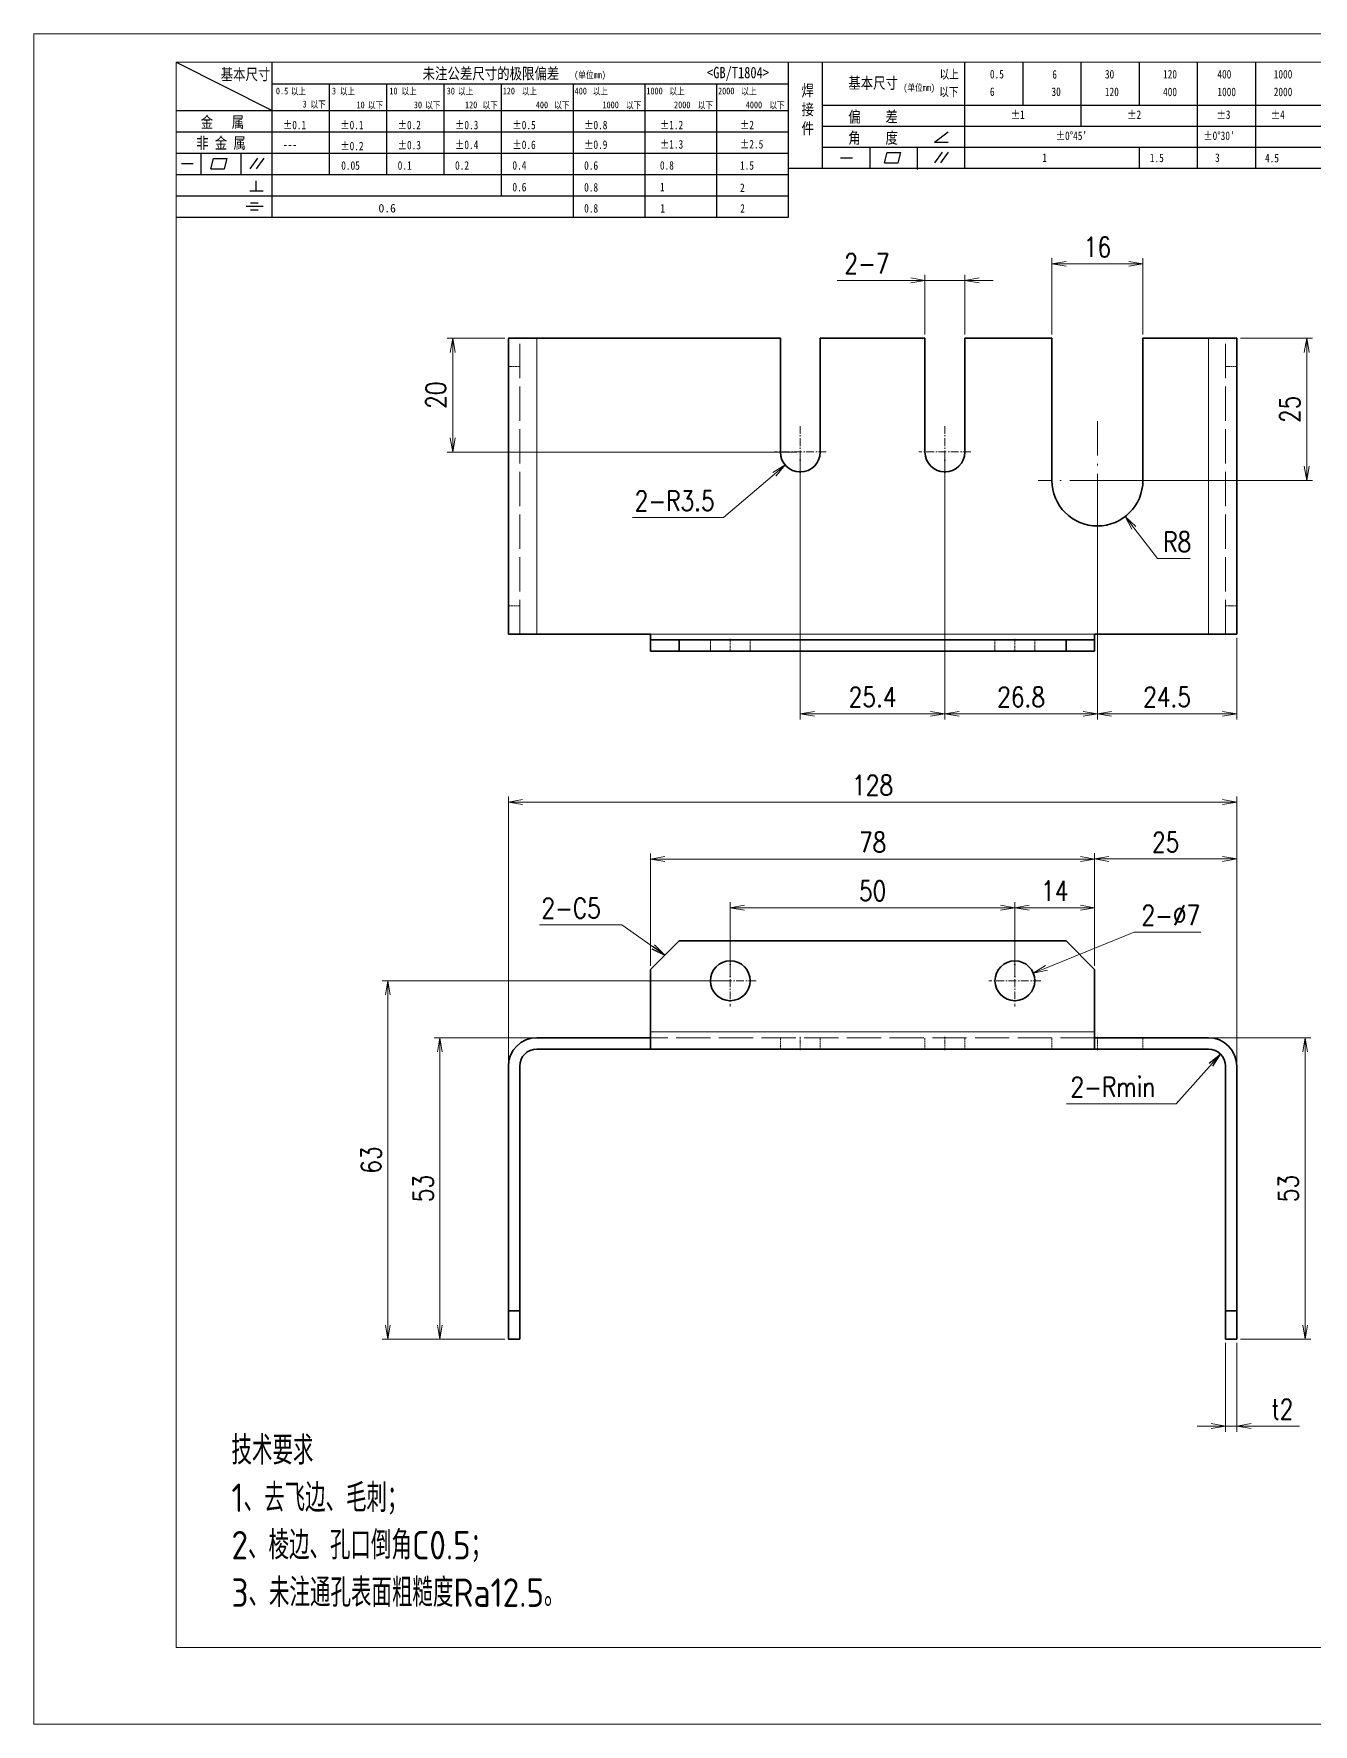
# Model space of a CAD drawing. Header units: millimetres. Extents: x 1333 to 44424, y -42879 to -1037.
# Drawn here: x 39330.6 to 39555.4, y -2148.1 to -1851.1 of the extents above; entities that cross this region are included whole.
import ezdxf

# ---------------------------------------------------------------- set-up
doc = ezdxf.new("R2010")
doc.units = ezdxf.units.MM
doc.header["$LTSCALE"] = 0.5
for name, pattern in [('AM_ISO02W050x2', [3.75, 3, -0.75]), ('AM_ISO08W050x2', [9, 6, -0.75, 1.5, -0.75]), ('DASHDOT', [18.5, 12, -3, 0.5, -3]), ('DASHED', [15, 12, -3])]:
    doc.linetypes.add(name, pattern=pattern)
for name, color, linetype, lineweight in [('中心线', 2, 'AM_ISO08W050x2', 18), ('图框', 7, 'Continuous', 18), ('标注线', 3, 'Continuous', 18), ('粗实线', 7, 'Continuous', 35), ('虚线', 1, 'AM_ISO02W050x2', 18)]:
    doc.layers.add(name, color=color, linetype=linetype, lineweight=lineweight)
doc.layers.add('图\\M+19E79\\M+195B6\\M+18E9A', color=7, linetype='Continuous')
doc.layers.add('打印-禁用', color=7, linetype='Continuous', lineweight=15, plot=False)
doc.styles.add('DIM', font='romans.shx', dxfattribs={"width": 0.8, "bigfont": 'bigfont.shx'})
doc.styles.add('国标', font='simfang.ttf', dxfattribs={"width": 0.8})
doc.styles.add('机械长仿宋', font='gbenor.shx', dxfattribs={"height": 1, "bigfont": 'gbcbig.shx'})
doc.dimstyles.new('DEH 1-1', dxfattribs={"dimtxt": 3.5, "dimasz": 2.5, "dimexe": 1, "dimexo": 0.625, "dimgap": 1.2, "dimtad": 1, "dimtoh": 1, "dimdsep": 46, "dimtxsty": 'DIM', "dimblk": 'OPEN', "dimcen": 0, "dimclrd": 8, "dimclre": 8, "dimclrt": 2, "dimazin": 2, "dimtfac": 0.5, "dimtmove": 0, "dimatfit": 3, "dimldrblk": 'OPEN', "dimfxl": 0, "dimtolj": 2, "dimlwd": 18, "dimlwe": 18, "dimarcsym": 0})
doc.dimstyles.new('DEH 1-1$0', dxfattribs={"dimtxt": 3.5, "dimasz": 2.5, "dimexe": 1, "dimexo": 0.625, "dimgap": 1.2, "dimtad": 1, "dimzin": 9, "dimdsep": 46, "dimtxsty": 'DIM', "dimblk": 'OPEN', "dimcen": 0, "dimclrd": 8, "dimclre": 8, "dimclrt": 2, "dimazin": 2, "dimtfac": 0.5, "dimtmove": 0, "dimatfit": 3, "dimldrblk": 'OPEN', "dimfxl": 0, "dimtolj": 2, "dimlwd": 18, "dimlwe": 18, "dimarcsym": 0})
doc.dimstyles.new('DEH 1-1$3', dxfattribs={"dimtxt": 3.5, "dimasz": 2.5, "dimexe": 1, "dimexo": 0.625, "dimgap": 1.2, "dimtad": 1, "dimtoh": 1, "dimdsep": 46, "dimtxsty": 'DIM', "dimblk": 'OPEN', "dimcen": 0, "dimclrd": 8, "dimclre": 8, "dimclrt": 2, "dimazin": 2, "dimtfac": 0.5, "dimtofl": 0, "dimtmove": 0, "dimatfit": 3, "dimldrblk": 'OPEN', "dimfxl": 0, "dimtolj": 2, "dimlwd": 18, "dimlwe": 18, "dimarcsym": 0})
doc.dimstyles.new('DEH 1-1$4', dxfattribs={"dimtxt": 3.5, "dimasz": 2.5, "dimexe": 1, "dimexo": 0.625, "dimgap": 1.2, "dimtad": 1, "dimtoh": 1, "dimdsep": 46, "dimtxsty": 'DIM', "dimblk": 'OPEN', "dimcen": 0, "dimclrd": 8, "dimclre": 8, "dimclrt": 2, "dimazin": 2, "dimtfac": 0.5, "dimtofl": 0, "dimtmove": 0, "dimatfit": 3, "dimldrblk": 'OPEN', "dimfxl": 0, "dimtolj": 2, "dimlwd": 18, "dimlwe": 18, "dimarcsym": 0})

# ---------------------------------------------------------------- blocks, each defined once
blk = doc.blocks.new('GZDEH零件A3图框V01版')
at = {"layer": '图\\M+19E79\\M+195B6\\M+18E9A', "color": 9}
for p, q in [((2882.49, -1554.46), (2899.37, -1562.92)), ((2899.37, -1581.67), (2899.37, -1554.46)), ((2990.09, -1581.67), (2990.09, -1554.46)), ((2996.09, -1573.08), (2996.09, -1554.46)), ((3021.09, -1561.98), (3021.09, -1554.46)), ((3031.31, -1561.98), (3031.31, -1554.46)), ((3041.53, -1561.98), (3041.53, -1554.46)), ((3051.75, -1561.98), (3051.75, -1554.46)), ((3061.98, -1561.98), (3061.98, -1554.46)), ((3072.2, -1561.98), (3072.2, -1554.46)), ((2899.37, -1558.24), (2990.09, -1558.24)), ((2909.45, -1574.17), (2909.45, -1558.24)), ((2919.53, -1574.17), (2919.53, -1558.24)), ((2929.61, -1574.17), (2929.61, -1558.24)), ((2939.69, -1577.92), (2939.69, -1558.24)), ((2952.29, -1581.67), (2952.29, -1558.24)), ((2964.89, -1581.67), (2964.89, -1558.24)), ((2977.49, -1581.67), (2977.49, -1558.24)), ((2996.09, -1561.98), (3113.09, -1561.98)), ((3021.09, -1573.08), (3021.09, -1561.98)), ((3041.53, -1565.68), (3041.53, -1561.98)), ((3061.98, -1573.08), (3061.98, -1561.98)), ((3072.2, -1573.08), (3072.2, -1561.98)), ((2882.49, -1562.92), (2990.09, -1562.92)), ((2882.49, -1566.67), (2990.09, -1566.67)), ((2996.09, -1565.68), (3113.09, -1565.68)), ((3015.75, -1568.51), (3018.15, -1566.66)), ((2882.49, -1570.42), (2990.09, -1570.42)), ((2886.92, -1574.12), (2886.92, -1570.42)), ((2893.91, -1574.12), (2893.91, -1570.42)), ((2996.09, -1569.38), (3113.09, -1569.38)), ((3004.42, -1573.08), (3004.42, -1569.38)), ((3006.97, -1572.12), (3007.45, -1570.33)), ((3007.45, -1570.33), (3009.86, -1570.33)), ((3009.39, -1572.12), (3009.86, -1570.33)), ((3012.75, -1573.08), (3012.75, -1569.38)), ((3015.75, -1568.51), (3018.15, -1568.51)), ((3015.81, -1572.12), (3017.15, -1570.26)), ((3016.89, -1572.12), (3018.23, -1570.26)), ((3051.75, -1573.08), (3051.75, -1569.38)), ((2883.43, -1572.27), (2885.49, -1572.27)), ((2888.59, -1573.16), (2889.07, -1571.37)), ((2888.59, -1573.16), (2891, -1573.16)), ((2889.07, -1571.37), (2891.48, -1571.37)), ((2891, -1573.16), (2891.48, -1571.37)), ((2895.52, -1573.16), (2896.85, -1571.3)), ((2896.6, -1573.16), (2897.94, -1571.3)), ((2990.09, -1573.08), (3113.09, -1573.08)), ((2999.26, -1571.23), (3001.32, -1571.23)), ((3006.97, -1572.12), (3009.39, -1572.12)), ((3012.75, -1573.33), (3012.75, -1573.08)), ((2882.49, -1574.17), (2990.09, -1574.17)), ((2895.42, -1577.05), (2897.81, -1577.05)), ((2896.58, -1577.05), (2896.58, -1575.28)), ((2882.49, -1577.92), (2990.09, -1577.92)), ((2894.79, -1579.77), (2897.77, -1579.77)), ((2895.57, -1579.17), (2896.92, -1579.17)), ((2882.49, -1581.67), (2990.09, -1581.67)), ((2895.57, -1580.37), (2896.93, -1580.37))]:
    blk.add_line(p, q, dxfattribs=at)
at = {"layer": '图框', "linetype": 'Continuous'}
for p, q in [((2882.49, -1554.46), (2882.49, -1832.96)), ((3272.49, -1554.46), (2882.49, -1554.46)), ((2882.49, -1832.96), (3272.49, -1832.96))]:
    blk.add_line(p, q, dxfattribs=at)
at = {"layer": '打印-禁用', "linetype": 'Continuous'}
for p, q in [((2857.49, -1549.46), (2857.49, -1846.46)), ((3277.49, -1549.46), (2857.49, -1549.46)), ((2857.49, -1846.46), (3277.49, -1846.46))]:
    blk.add_line(p, q, dxfattribs=at)
at = {"layer": '图\\M+19E79\\M+195B6\\M+18E9A', "color": 9, "style": '国标', "width": 0.8}
for s, height, p in [('基本尺寸', 2, (2890.33, -1557.58)), ('未注公差尺寸的极限偏差', 2, (2925.81, -1557.44)), ('<GB/T1804>', 2, (2975.78, -1557.27)), ('以上', 1.5, (3016.64, -1557.33)), ('0.5', 1.5, (3025.49, -1557.3)), ('6', 1.5, (3036.45, -1557.34)), ('30', 1.5, (3045.69, -1557.31)), ('120', 1.5, (3055.91, -1557.31)), ('400', 1.5, (3065.46, -1557.31)), ('1000', 1.5, (3075.36, -1557.31)), ('30', 1.2, (2930.04, -1560.11)), ('基本尺寸', 2, (3000.6, -1559.1)), ('以下', 1.5, (3016.58, -1560.43)), ('6', 1.5, (3025.49, -1560.38)), ('30', 1.5, (3036.31, -1560.39)), ('120', 1.5, (3045.69, -1560.41)), ('400', 1.5, (3055.91, -1560.41)), ('1000', 1.5, (3065.46, -1560.41)), ('2000', 1.5, (3075.36, -1560.41)), ('金   属', 2, (2886.82, -1565.98)), ('±0.1', 1.5, (2901.27, -1566.23)), ('±0.1', 1.5, (2911.35, -1566.23)), ('±0.2', 1.5, (2921.43, -1566.23)), ('±0.3', 1.5, (2931.51, -1566.23)), ('±0.5', 1.5, (2941.59, -1566.23)), ('±0.8', 1.5, (2954.19, -1566.23)), ('±1.2', 1.5, (2967.51, -1566.23)), ('±2', 1.5, (2981.58, -1566.23)), ('偏    差', 2, (3000.6, -1565.04)), ('±1', 1.5, (3029.16, -1564.42)), ('±2', 1.5, (3049.61, -1564.42)), ('±3', 1.5, (3065.3, -1564.42)), ('±4', 1.5, (3074.85, -1564.42)), ('非 金 属', 2, (2886.02, -1569.65)), ('±0.3', 1.5, (2921.43, -1569.77)), ('±0.4', 1.5, (2931.51, -1569.71)), ('±0.6', 1.5, (2941.59, -1569.71)), ('±0.9', 1.5, (2954.19, -1569.68)), ('±1.3', 1.5, (2967.51, -1569.62)), ('±2.5', 1.5, (2981.58, -1569.61)), ('角    度', 2, (3000.6, -1568.74)), ("±0%%D45'", 1.5, (3037.06, -1568.12)), ("±0%%D30'", 1.5, (3062.98, -1568.12)), ('---', 1.5, (2901.27, -1569.65)), ('±0.2', 1.5, (2911.35, -1569.92)), ('1', 1.5, (3034.69, -1571.98)), ('1.5', 1.5, (3053.59, -1572.01)), ('3', 1.5, (3065.05, -1571.98)), ('4.5', 1.5, (3073.82, -1572.05)), ('0.1', 1.5, (2921.43, -1573.34)), ('0.2', 1.5, (2931.51, -1573.33)), ('0.4', 1.5, (2941.59, -1573.33)), ('0.6', 1.5, (2954.19, -1573.35)), ('0.8', 1.5, (2967.51, -1573.33)), ('1.5', 1.5, (2981.58, -1573.34)), ('0.6', 1.5, (2941.59, -1577.14)), ('0.8', 1.5, (2954.19, -1577.17)), ('1', 1.5, (2967.51, -1577.12)), ('2', 1.5, (2981.58, -1577.26)), ('0.8', 1.5, (2954.19, -1580.87)), ('1', 1.5, (2967.59, -1580.86)), ('2', 1.5, (2981.62, -1580.89))]:
    blk.add_text(s, height=height, dxfattribs=at).set_placement(p)
at = {"layer": '图\\M+19E79\\M+195B6\\M+18E9A', "color": 9, "lineweight": 15, "style": '国标', "width": 0.8}
for s, p in [('(单位mm)', (2952.44, -1557.27)), ('0.5', (2900.03, -1560.11)), ('以上', (2902.64, -1560.16)), ('3', (2909.88, -1560.11)), ('以上', (2911.25, -1560.16)), ('10', (2919.96, -1560.11)), ('以上', (2922.09, -1560.16)), ('以上', (2932.02, -1560.16)), ('120', (2939.88, -1560.11)), ('以上', (2943.21, -1560.16)), ('400', (2952.52, -1560.11)), ('以上', (2955.68, -1560.16)), ('1000', (2965.12, -1560.11)), ('以上', (2969.16, -1560.16)), ('2000', (2977.72, -1560.11)), ('以上', (2981.8, -1560.16)), ('(单位mm)', (3010.27, -1559.51)), ('3', (2904.73, -1562.41)), ('以下', (2906.1, -1562.46)), ('10', (2914.19, -1562.54)), ('以下', (2916.18, -1562.59)), ('30', (2924.27, -1562.54)), ('以下', (2926.26, -1562.59)), ('120', (2933.26, -1562.54)), ('以下', (2936.34, -1562.59)), ('400', (2945.7, -1562.54)), ('以下', (2948.94, -1562.59)), ('1000', (2957.41, -1562.54)), ('以下', (2961.54, -1562.59)), ('2000', (2969.99, -1562.54)), ('以下', (2974.14, -1562.59)), ('4000', (2982.59, -1562.54)), ('以下', (2986.74, -1562.59))]:
    blk.add_text(s, height=1.2, dxfattribs=at).set_placement(p)
at = {"layer": '图\\M+19E79\\M+195B6\\M+18E9A', "color": 9, "lineweight": 13, "style": '国标'}
blk.add_text('0.6', height=1.5, dxfattribs=at).set_placement((2918.05, -1580.85))
at = {"layer": '图\\M+19E79\\M+195B6\\M+18E9A', "color": 9, "insert": (2992.39, -1558.41), "char_height": 2, "width": 3.1877, "attachment_point": 1, "style": '国标'}
blk.add_mtext('焊\\P接\\P件', dxfattribs=at)
at = {"layer": '图\\M+19E79\\M+195B6\\M+18E9A', "color": 9, "insert": (2911.51, -1573.37), "char_height": 1.5, "attachment_point": 7, "style": '国标'}
blk.add_mtext_dynamic_manual_height_columns('0.05', width=5.1982, gutter_width=12.5, heights=[0], dxfattribs=at)
blk = doc.blocks.new('DEH A3')
at = {"layer": '图框'}
blk.add_blockref('GZDEH零件A3图框V01版', (-2857.49, 1846.46), dxfattribs=at)
blk = doc.blocks.new('_Open')
at = {"color": 0, "linetype": 'ByBlock', "lineweight": -2}
for p, q in [((-1, 0.17), (0, 0)), ((-1, -0.17), (0, 0)), ((0, 0), (-1, 0))]:
    blk.add_line(p, q, dxfattribs=at)
blk = doc.blocks.new('*D85')
at = {"layer": 'Defpoints', "color": 0, "transparency": 16777216}
for p in [(39539.95, -2080.44), (39541.95, -2080.44), (39541.95, -2095.67)]:
    blk.add_point(p, dxfattribs=at)
at = {"layer": '标注线', "color": 8, "lineweight": 18, "transparency": 16777216}
for p, q in [((39539.95, -2081.07), (39539.95, -2096.67)), ((39541.95, -2081.07), (39541.95, -2096.67)), ((39537.45, -2095.67), (39534.95, -2095.67)), ((39539.95, -2095.67), (39541.95, -2095.67)), ((39544.45, -2095.67), (39552.95, -2095.67))]:
    blk.add_line(p, q, dxfattribs=at)
at = {"layer": '标注线', "color": 8, "lineweight": 18, "transparency": 16777216, "xscale": 2.5, "yscale": 2.5, "zscale": 2.5}
blk.add_blockref('_Open', (39539.95, -2095.67), dxfattribs=at)
at = {"layer": '标注线', "color": 8, "lineweight": 18, "transparency": 16777216, "xscale": 2.5, "yscale": 2.5, "zscale": 2.5, "rotation": 180}
blk.add_blockref('_Open', (39541.95, -2095.67), dxfattribs=at)
at = {"layer": '标注线', "color": 2, "transparency": 16777216, "insert": (39549.95, -2092.72), "char_height": 3.5, "attachment_point": 5, "style": 'DIM'}
blk.add_mtext('\\A2;t2', dxfattribs=at)
blk = doc.blocks.new('*D86')
at = {"layer": 'Defpoints', "color": 0, "transparency": 16777216}
for p in [(39536.95, -2027.44), (39553.94, -2027.44), (39541.95, -2080.44)]:
    blk.add_point(p, dxfattribs=at)
at = {"layer": '标注线', "color": 8, "lineweight": 18, "transparency": 16777216}
for p, q in [((39537.57, -2027.44), (39554.94, -2027.44)), ((39553.94, -2077.94), (39553.94, -2029.94)), ((39542.57, -2080.44), (39554.94, -2080.44))]:
    blk.add_line(p, q, dxfattribs=at)
at = {"layer": '标注线', "color": 8, "lineweight": 18, "transparency": 16777216, "xscale": 2.5, "yscale": 2.5, "zscale": 2.5}
for p, rotation in [((39553.94, -2027.44), 90), ((39553.94, -2080.44), 270)]:
    blk.add_blockref('_Open', p, dxfattribs=dict(at, rotation=rotation))
at = {"layer": '标注线', "color": 2, "transparency": 16777216, "insert": (39550.99, -2053.94), "char_height": 3.5, "attachment_point": 5, "rotation": 90, "style": 'DIM'}
blk.add_mtext('\\A2;53', dxfattribs=at)
blk = doc.blocks.new('*D87')
at = {"layer": 'Defpoints', "color": 0, "transparency": 16777216}
for p in [(39418.95, -2027.44), (39401.91, -2080.44), (39413.95, -2080.44)]:
    blk.add_point(p, dxfattribs=at)
at = {"layer": '标注线', "color": 8, "lineweight": 18, "transparency": 16777216}
for p, q in [((39418.32, -2027.44), (39400.91, -2027.44)), ((39401.91, -2029.94), (39401.91, -2077.94)), ((39413.32, -2080.44), (39400.91, -2080.44))]:
    blk.add_line(p, q, dxfattribs=at)
at = {"layer": '标注线', "color": 8, "lineweight": 18, "transparency": 16777216, "xscale": 2.5, "yscale": 2.5, "zscale": 2.5}
for p, rotation in [((39401.91, -2027.44), 90), ((39401.91, -2080.44), 270)]:
    blk.add_blockref('_Open', p, dxfattribs=dict(at, rotation=rotation))
at = {"layer": '标注线', "color": 2, "transparency": 16777216, "insert": (39398.96, -2053.94), "char_height": 3.5, "attachment_point": 5, "rotation": 90, "style": 'DIM'}
blk.add_mtext('\\A2;53', dxfattribs=at)
blk = doc.blocks.new('*D88')
at = {"layer": 'Defpoints', "color": 0, "transparency": 16777216}
for p in [(39516.95, -1996.04), (39516.95, -2015.44), (39541.95, -2032.44)]:
    blk.add_point(p, dxfattribs=at)
at = {"layer": '标注线', "color": 8, "lineweight": 18, "transparency": 16777216}
for p, q in [((39516.95, -2014.82), (39516.95, -1995.04)), ((39541.95, -2031.82), (39541.95, -1995.04)), ((39539.45, -1996.04), (39519.45, -1996.04))]:
    blk.add_line(p, q, dxfattribs=at)
at = {"layer": '标注线', "color": 8, "lineweight": 18, "transparency": 16777216, "xscale": 2.5, "yscale": 2.5, "zscale": 2.5, "rotation": 180}
blk.add_blockref('_Open', (39516.95, -1996.04), dxfattribs=at)
at = {"layer": '标注线', "color": 8, "lineweight": 18, "transparency": 16777216, "xscale": 2.5, "yscale": 2.5, "zscale": 2.5}
blk.add_blockref('_Open', (39541.95, -1996.04), dxfattribs=at)
at = {"layer": '标注线', "color": 2, "transparency": 16777216, "insert": (39529.45, -1993.09), "char_height": 3.5, "attachment_point": 5, "style": 'DIM'}
blk.add_mtext('\\A2;25', dxfattribs=at)
blk = doc.blocks.new('*D89')
at = {"layer": 'Defpoints', "color": 0, "transparency": 16777216}
for p in [(39502.95, -2004.61), (39516.95, -2015.44), (39502.95, -2017.44)]:
    blk.add_point(p, dxfattribs=at)
at = {"layer": '标注线', "color": 8, "lineweight": 18, "transparency": 16777216}
for p, q in [((39502.95, -2016.82), (39502.95, -2003.61)), ((39514.45, -2004.61), (39505.45, -2004.61)), ((39516.95, -2014.82), (39516.95, -2003.61))]:
    blk.add_line(p, q, dxfattribs=at)
at = {"layer": '标注线', "color": 8, "lineweight": 18, "transparency": 16777216, "xscale": 2.5, "yscale": 2.5, "zscale": 2.5, "rotation": 180}
blk.add_blockref('_Open', (39502.95, -2004.61), dxfattribs=at)
at = {"layer": '标注线', "color": 8, "lineweight": 18, "transparency": 16777216, "xscale": 2.5, "yscale": 2.5, "zscale": 2.5}
blk.add_blockref('_Open', (39516.95, -2004.61), dxfattribs=at)
at = {"layer": '标注线', "color": 2, "transparency": 16777216, "insert": (39509.95, -2001.66), "char_height": 3.5, "attachment_point": 5, "style": 'DIM'}
blk.add_mtext('\\A2;14', dxfattribs=at)
blk = doc.blocks.new('*D90')
at = {"layer": 'Defpoints', "color": 0, "transparency": 16777216}
for p in [(39452.95, -2004.61), (39452.95, -2017.44), (39502.95, -2017.44)]:
    blk.add_point(p, dxfattribs=at)
at = {"layer": '标注线', "color": 8, "lineweight": 18, "transparency": 16777216}
for p, q in [((39452.95, -2016.82), (39452.95, -2003.61)), ((39500.45, -2004.61), (39455.45, -2004.61)), ((39502.95, -2016.82), (39502.95, -2003.61))]:
    blk.add_line(p, q, dxfattribs=at)
at = {"layer": '标注线', "color": 8, "lineweight": 18, "transparency": 16777216, "xscale": 2.5, "yscale": 2.5, "zscale": 2.5, "rotation": 180}
blk.add_blockref('_Open', (39452.95, -2004.61), dxfattribs=at)
at = {"layer": '标注线', "color": 8, "lineweight": 18, "transparency": 16777216, "xscale": 2.5, "yscale": 2.5, "zscale": 2.5}
blk.add_blockref('_Open', (39502.95, -2004.61), dxfattribs=at)
at = {"layer": '标注线', "color": 2, "transparency": 16777216, "insert": (39477.95, -2001.66), "char_height": 3.5, "attachment_point": 5, "style": 'DIM'}
blk.add_mtext('\\A2;50', dxfattribs=at)
blk = doc.blocks.new('*D91')
at = {"layer": 'Defpoints', "color": 0, "transparency": 16777216}
for p in [(39438.95, -1996.06), (39438.95, -2015.44), (39516.95, -2015.44)]:
    blk.add_point(p, dxfattribs=at)
at = {"layer": '标注线', "color": 8, "lineweight": 18, "transparency": 16777216}
for p, q in [((39438.95, -2014.82), (39438.95, -1995.06)), ((39516.95, -2014.82), (39516.95, -1995.06)), ((39514.45, -1996.06), (39441.45, -1996.06))]:
    blk.add_line(p, q, dxfattribs=at)
at = {"layer": '标注线', "color": 8, "lineweight": 18, "transparency": 16777216, "xscale": 2.5, "yscale": 2.5, "zscale": 2.5, "rotation": 180}
blk.add_blockref('_Open', (39438.95, -1996.06), dxfattribs=at)
at = {"layer": '标注线', "color": 8, "lineweight": 18, "transparency": 16777216, "xscale": 2.5, "yscale": 2.5, "zscale": 2.5}
blk.add_blockref('_Open', (39516.95, -1996.06), dxfattribs=at)
at = {"layer": '标注线', "color": 2, "transparency": 16777216, "insert": (39477.95, -1993.11), "char_height": 3.5, "attachment_point": 5, "style": 'DIM'}
blk.add_mtext('\\A2;78', dxfattribs=at)
blk = doc.blocks.new('*D92')
at = {"layer": 'Defpoints', "color": 0, "transparency": 16777216}
for p in [(39452.95, -2017.44), (39392.77, -2080.44), (39413.32, -2080.44)]:
    blk.add_point(p, dxfattribs=at)
at = {"layer": '标注线', "color": 8, "lineweight": 18, "transparency": 16777216}
for p, q in [((39452.32, -2017.44), (39391.77, -2017.44)), ((39392.77, -2019.94), (39392.77, -2077.94)), ((39412.7, -2080.44), (39391.77, -2080.44))]:
    blk.add_line(p, q, dxfattribs=at)
at = {"layer": '标注线', "color": 8, "lineweight": 18, "transparency": 16777216, "xscale": 2.5, "yscale": 2.5, "zscale": 2.5}
for p, rotation in [((39392.77, -2017.44), 90), ((39392.77, -2080.44), 270)]:
    blk.add_blockref('_Open', p, dxfattribs=dict(at, rotation=rotation))
at = {"layer": '标注线', "color": 2, "transparency": 16777216, "insert": (39389.82, -2048.94), "char_height": 3.5, "attachment_point": 5, "rotation": 90, "style": 'DIM'}
blk.add_mtext('\\A2;63', dxfattribs=at)
blk = doc.blocks.new('*D93')
at = {"layer": 'Defpoints', "color": 0, "transparency": 16777216}
for p in [(39413.95, -1986.04), (39413.95, -2032.44), (39541.95, -2032.44)]:
    blk.add_point(p, dxfattribs=at)
at = {"layer": '标注线', "color": 8, "lineweight": 18, "transparency": 16777216}
for p, q in [((39413.95, -2031.82), (39413.95, -1985.04)), ((39539.45, -1986.04), (39416.45, -1986.04)), ((39541.95, -2031.82), (39541.95, -1985.04))]:
    blk.add_line(p, q, dxfattribs=at)
at = {"layer": '标注线', "color": 8, "lineweight": 18, "transparency": 16777216, "xscale": 2.5, "yscale": 2.5, "zscale": 2.5, "rotation": 180}
blk.add_blockref('_Open', (39413.95, -1986.04), dxfattribs=at)
at = {"layer": '标注线', "color": 8, "lineweight": 18, "transparency": 16777216, "xscale": 2.5, "yscale": 2.5, "zscale": 2.5}
blk.add_blockref('_Open', (39541.95, -1986.04), dxfattribs=at)
at = {"layer": '标注线', "color": 2, "transparency": 16777216, "insert": (39477.95, -1983.09), "char_height": 3.5, "attachment_point": 5, "style": 'DIM'}
blk.add_mtext('\\A2;128', dxfattribs=at)
blk = doc.blocks.new('*D94')
at = {"layer": 'Defpoints', "color": 0, "transparency": 16777216}
for p in [(39506.19, -2016.12), (39499.71, -2018.76)]:
    blk.add_point(p, dxfattribs=at)
at = {"layer": '标注线', "color": 8, "lineweight": 18, "transparency": 16777216}
for p, q in [((39523.88, -2008.88), (39508.5, -2015.17)), ((39535.61, -2008.88), (39523.88, -2008.88))]:
    blk.add_line(p, q, dxfattribs=at)
at = {"layer": '标注线', "color": 8, "lineweight": 18, "transparency": 16777216, "xscale": 2.5, "yscale": 2.5, "zscale": 2.5, "rotation": 202.2364318959849}
blk.add_blockref('_Open', (39506.19, -2016.12), dxfattribs=at)
at = {"layer": '标注线', "color": 2, "transparency": 16777216, "insert": (39530.35, -2005.93), "char_height": 3.5, "attachment_point": 5, "style": 'DIM'}
blk.add_mtext('\\A2;2-%%c7', dxfattribs=at)
blk = doc.blocks.new('*D100')
at = {"layer": 'Defpoints', "color": 0, "transparency": 16777216}
for p in [(39541.95, -1904.54), (39554.23, -1904.54), (39517.45, -1929.54)]:
    blk.add_point(p, dxfattribs=at)
at = {"layer": '标注线', "color": 8, "lineweight": 18, "transparency": 16777216}
for p, q in [((39542.57, -1904.54), (39555.23, -1904.54)), ((39554.23, -1927.04), (39554.23, -1907.04)), ((39518.07, -1929.54), (39555.23, -1929.54))]:
    blk.add_line(p, q, dxfattribs=at)
at = {"layer": '标注线', "color": 8, "lineweight": 18, "transparency": 16777216, "xscale": 2.5, "yscale": 2.5, "zscale": 2.5}
for p, rotation in [((39554.23, -1904.54), 90), ((39554.23, -1929.54), 270)]:
    blk.add_blockref('_Open', p, dxfattribs=dict(at, rotation=rotation))
at = {"layer": '标注线', "color": 2, "transparency": 16777216, "insert": (39551.28, -1917.04), "char_height": 3.5, "attachment_point": 5, "rotation": 90, "style": 'DIM'}
blk.add_mtext('\\A2;25', dxfattribs=at)
blk = doc.blocks.new('*D101')
at = {"layer": 'Defpoints', "color": 0, "transparency": 16777216}
for p in [(39404.17, -1904.54), (39413.95, -1904.54), (39465.25, -1924.54)]:
    blk.add_point(p, dxfattribs=at)
at = {"layer": '标注线', "color": 8, "lineweight": 18, "transparency": 16777216}
for p, q in [((39413.32, -1904.54), (39403.17, -1904.54)), ((39404.17, -1922.04), (39404.17, -1907.04)), ((39464.62, -1924.54), (39403.17, -1924.54))]:
    blk.add_line(p, q, dxfattribs=at)
at = {"layer": '标注线', "color": 8, "lineweight": 18, "transparency": 16777216, "xscale": 2.5, "yscale": 2.5, "zscale": 2.5}
for p, rotation in [((39404.17, -1904.54), 90), ((39404.17, -1924.54), 270)]:
    blk.add_blockref('_Open', p, dxfattribs=dict(at, rotation=rotation))
at = {"layer": '标注线', "color": 2, "transparency": 16777216, "insert": (39401.22, -1914.54), "char_height": 3.5, "attachment_point": 5, "rotation": 90, "style": 'DIM'}
blk.add_mtext('\\A2;20', dxfattribs=at)
blk = doc.blocks.new('*D102')
at = {"layer": 'Defpoints', "color": 0, "transparency": 16777216}
for p in [(39517.45, -1929.54), (39541.95, -1956.54), (39541.95, -1970.53)]:
    blk.add_point(p, dxfattribs=at)
at = {"layer": '标注线', "color": 8, "lineweight": 18, "transparency": 16777216}
for p, q in [((39517.45, -1930.16), (39517.45, -1971.53)), ((39541.95, -1957.16), (39541.95, -1971.53)), ((39519.95, -1970.53), (39539.45, -1970.53))]:
    blk.add_line(p, q, dxfattribs=at)
at = {"layer": '标注线', "color": 8, "lineweight": 18, "transparency": 16777216, "xscale": 2.5, "yscale": 2.5, "zscale": 2.5, "rotation": 180}
blk.add_blockref('_Open', (39517.45, -1970.53), dxfattribs=at)
at = {"layer": '标注线', "color": 8, "lineweight": 18, "transparency": 16777216, "xscale": 2.5, "yscale": 2.5, "zscale": 2.5}
blk.add_blockref('_Open', (39541.95, -1970.53), dxfattribs=at)
at = {"layer": '标注线', "color": 2, "transparency": 16777216, "insert": (39529.7, -1967.58), "char_height": 3.5, "attachment_point": 5, "style": 'DIM'}
blk.add_mtext('\\A2;24.5', dxfattribs=at)
blk = doc.blocks.new('*D103')
at = {"layer": 'Defpoints', "color": 0, "transparency": 16777216}
for p in [(39490.65, -1924.54), (39517.45, -1929.54), (39490.65, -1970.53)]:
    blk.add_point(p, dxfattribs=at)
at = {"layer": '标注线', "color": 8, "lineweight": 18, "transparency": 16777216}
for p, q in [((39490.65, -1925.16), (39490.65, -1971.53)), ((39517.45, -1930.16), (39517.45, -1971.53)), ((39514.95, -1970.53), (39493.15, -1970.53))]:
    blk.add_line(p, q, dxfattribs=at)
at = {"layer": '标注线', "color": 8, "lineweight": 18, "transparency": 16777216, "xscale": 2.5, "yscale": 2.5, "zscale": 2.5, "rotation": 180}
blk.add_blockref('_Open', (39490.65, -1970.53), dxfattribs=at)
at = {"layer": '标注线', "color": 8, "lineweight": 18, "transparency": 16777216, "xscale": 2.5, "yscale": 2.5, "zscale": 2.5}
blk.add_blockref('_Open', (39517.45, -1970.53), dxfattribs=at)
at = {"layer": '标注线', "color": 2, "transparency": 16777216, "insert": (39504.05, -1967.58), "char_height": 3.5, "attachment_point": 5, "style": 'DIM'}
blk.add_mtext('\\A2;26.8', dxfattribs=at)
blk = doc.blocks.new('*D104')
at = {"layer": 'Defpoints', "color": 0, "transparency": 16777216}
for p in [(39465.25, -1924.54), (39490.65, -1924.54), (39465.25, -1970.53)]:
    blk.add_point(p, dxfattribs=at)
at = {"layer": '标注线', "color": 8, "lineweight": 18, "transparency": 16777216}
for p, q in [((39465.25, -1925.16), (39465.25, -1971.53)), ((39490.65, -1925.16), (39490.65, -1971.53)), ((39488.15, -1970.53), (39467.75, -1970.53))]:
    blk.add_line(p, q, dxfattribs=at)
at = {"layer": '标注线', "color": 8, "lineweight": 18, "transparency": 16777216, "xscale": 2.5, "yscale": 2.5, "zscale": 2.5, "rotation": 180}
blk.add_blockref('_Open', (39465.25, -1970.53), dxfattribs=at)
at = {"layer": '标注线', "color": 8, "lineweight": 18, "transparency": 16777216, "xscale": 2.5, "yscale": 2.5, "zscale": 2.5}
blk.add_blockref('_Open', (39490.65, -1970.53), dxfattribs=at)
at = {"layer": '标注线', "color": 2, "transparency": 16777216, "insert": (39477.95, -1967.58), "char_height": 3.5, "attachment_point": 5, "style": 'DIM'}
blk.add_mtext('\\A2;25.4', dxfattribs=at)
blk = doc.blocks.new('*D105')
at = {"layer": 'Defpoints', "color": 0, "transparency": 16777216}
for p in [(39509.45, -1891.47), (39509.45, -1904.54), (39525.45, -1904.54)]:
    blk.add_point(p, dxfattribs=at)
at = {"layer": '标注线', "color": 8, "lineweight": 18, "transparency": 16777216}
for p, q in [((39509.45, -1903.91), (39509.45, -1890.47)), ((39522.95, -1891.47), (39511.95, -1891.47)), ((39525.45, -1903.91), (39525.45, -1890.47))]:
    blk.add_line(p, q, dxfattribs=at)
at = {"layer": '标注线', "color": 8, "lineweight": 18, "transparency": 16777216, "xscale": 2.5, "yscale": 2.5, "zscale": 2.5, "rotation": 180}
blk.add_blockref('_Open', (39509.45, -1891.47), dxfattribs=at)
at = {"layer": '标注线', "color": 8, "lineweight": 18, "transparency": 16777216, "xscale": 2.5, "yscale": 2.5, "zscale": 2.5}
blk.add_blockref('_Open', (39525.45, -1891.47), dxfattribs=at)
at = {"layer": '标注线', "color": 2, "transparency": 16777216, "insert": (39517.45, -1888.52), "char_height": 3.5, "attachment_point": 5, "style": 'DIM'}
blk.add_mtext('\\A2;16', dxfattribs=at)
blk = doc.blocks.new('*D106')
at = {"layer": 'Defpoints', "color": 0, "transparency": 16777216}
for p in [(39487.15, -1894.38), (39487.15, -1904.54), (39494.15, -1904.54)]:
    blk.add_point(p, dxfattribs=at)
at = {"layer": '标注线', "color": 8, "lineweight": 18, "transparency": 16777216}
for p, q in [((39484.65, -1894.38), (39471.75, -1894.38)), ((39487.15, -1903.91), (39487.15, -1893.38)), ((39494.15, -1894.38), (39487.15, -1894.38)), ((39494.15, -1903.91), (39494.15, -1893.38)), ((39496.65, -1894.38), (39499.15, -1894.38))]:
    blk.add_line(p, q, dxfattribs=at)
at = {"layer": '标注线', "color": 8, "lineweight": 18, "transparency": 16777216, "xscale": 2.5, "yscale": 2.5, "zscale": 2.5}
blk.add_blockref('_Open', (39487.15, -1894.38), dxfattribs=at)
at = {"layer": '标注线', "color": 8, "lineweight": 18, "transparency": 16777216, "xscale": 2.5, "yscale": 2.5, "zscale": 2.5, "rotation": 180}
blk.add_blockref('_Open', (39494.15, -1894.38), dxfattribs=at)
at = {"layer": '标注线', "color": 2, "transparency": 16777216, "insert": (39476.95, -1891.43), "char_height": 3.5, "attachment_point": 5, "style": 'DIM'}
blk.add_mtext('\\A2;2-7', dxfattribs=at)
blk = doc.blocks.new('*D107')
at = {"layer": 'Defpoints', "color": 0, "transparency": 16777216}
for p in [(39465.25, -1924.54), (39462.59, -1926.81)]:
    blk.add_point(p, dxfattribs=at)
at = {"layer": '标注线', "color": 8, "lineweight": 18, "transparency": 16777216}
for p, q in [((39451.77, -1936.06), (39460.69, -1928.44)), ((39435.77, -1936.06), (39451.77, -1936.06))]:
    blk.add_line(p, q, dxfattribs=at)
at = {"layer": '标注线', "color": 8, "lineweight": 18, "transparency": 16777216, "xscale": 2.5, "yscale": 2.5, "zscale": 2.5, "rotation": 40.5333136421835}
blk.add_blockref('_Open', (39462.59, -1926.81), dxfattribs=at)
at = {"layer": '标注线', "color": 2, "transparency": 16777216, "insert": (39443.17, -1933.11), "char_height": 3.5, "attachment_point": 5, "style": 'DIM'}
blk.add_mtext('\\A2;2-R3.5', dxfattribs=at)
blk = doc.blocks.new('*D108')
at = {"layer": 'Defpoints', "color": 0, "transparency": 16777216}
for p in [(39517.45, -1929.54), (39522.32, -1935.88)]:
    blk.add_point(p, dxfattribs=at)
at = {"layer": '标注线', "color": 8, "lineweight": 18, "transparency": 16777216}
for p, q in [((39528, -1943.27), (39523.84, -1937.86)), ((39533.73, -1943.27), (39528, -1943.27))]:
    blk.add_line(p, q, dxfattribs=at)
at = {"layer": '标注线', "color": 8, "lineweight": 18, "transparency": 16777216, "xscale": 2.5, "yscale": 2.5, "zscale": 2.5, "rotation": 127.5375345840787}
blk.add_blockref('_Open', (39522.32, -1935.88), dxfattribs=at)
at = {"layer": '标注线', "color": 2, "transparency": 16777216, "insert": (39531.46, -1940.32), "char_height": 3.5, "attachment_point": 5, "style": 'DIM'}
blk.add_mtext('\\A2;R8', dxfattribs=at)

msp = doc.modelspace()

# ---------------------------------------------------------------- linework, layer by layer
at = {"color": 7, "lineweight": 13}
for p, q in [((39418.946, -1956.536), (39418.946, -1904.536)), ((39536.946, -1956.536), (39536.946, -1904.536)), ((39516.946, -1956.536), (39438.946, -1956.536)), ((39438.946, -2026.44), (39516.946, -2026.44))]:
    msp.add_line(p, q, dxfattribs=at)
at = {"layer": '中心线', "linetype": 'DASHDOT', "lineweight": 13, "ltscale": 0.2275}
for p, q in [((39465.246, -1919.986), (39465.246, -1929.086)), ((39490.646, -1919.986), (39490.646, -1929.086))]:
    msp.add_line(p, q, dxfattribs=at)
at = {"layer": '中心线', "linetype": 'DASHDOT', "lineweight": 13}
for p, q in [((39517.446, -1919.136), (39517.446, -1939.936)), ((39527.846, -1929.536), (39507.046, -1929.536))]:
    msp.add_line(p, q, dxfattribs=at)
at = {"layer": '中心线', "linetype": 'DASHDOT', "lineweight": 13, "ltscale": 0.227499}
for p, q in [((39469.796, -1924.536), (39460.696, -1924.536)), ((39452.946, -2012.89), (39452.946, -2021.99)), ((39502.946, -2012.89), (39502.946, -2021.99)), ((39457.496, -2017.44), (39448.396, -2017.44)), ((39507.496, -2017.44), (39498.396, -2017.44))]:
    msp.add_line(p, q, dxfattribs=at)
at = {"layer": '中心线', "linetype": 'DASHDOT', "lineweight": 13, "ltscale": 0.227502}
msp.add_line((39495.196, -1924.536), (39486.096, -1924.536), dxfattribs=at)
at = {"layer": '中心线', "linetype": 'DASHDOT', "lineweight": 13, "ltscale": 0.060015}
for p, q in [((39452.946, -1957.336), (39452.946, -1959.737)), ((39502.946, -1957.336), (39502.946, -1959.737))]:
    msp.add_line(p, q, dxfattribs=at)
at = {"layer": '中心线', "linetype": 'DASHDOT', "lineweight": 13, "ltscale": 0.060001}
for p, q in [((39465.246, -2029.64), (39465.246, -2027.24)), ((39490.646, -2029.64), (39490.646, -2027.24)), ((39517.446, -2029.64), (39517.446, -2027.24))]:
    msp.add_line(p, q, dxfattribs=at)
at = {"layer": '粗实线', "lineweight": 35}
for p, q in [((39413.946, -1956.536), (39413.946, -1904.536)), ((39418.946, -1904.536), (39461.746, -1904.536)), ((39461.746, -1924.536), (39461.746, -1904.536)), ((39468.746, -1904.536), (39468.746, -1924.536)), ((39487.146, -1924.536), (39487.146, -1904.536)), ((39494.146, -1904.536), (39494.146, -1924.536)), ((39509.446, -1929.536), (39509.446, -1904.536)), ((39525.446, -1904.536), (39525.446, -1929.536)), ((39541.946, -1956.536), (39541.946, -1904.536)), ((39418.946, -1956.536), (39438.946, -1956.536)), ((39511.946, -1957.536), (39443.946, -1957.536)), ((39443.946, -1959.536), (39511.946, -1959.536)), ((39443.946, -2010.44), (39511.946, -2010.44)), ((39418.946, -2027.44), (39438.946, -2027.44)), ((39438.946, -2029.44), (39418.946, -2029.44)), ((39438.946, -2029.44), (39516.946, -2029.44)), ((39413.946, -2032.44), (39413.946, -2075.44)), ((39415.946, -2032.44), (39415.946, -2075.44)), ((39539.946, -2032.44), (39539.946, -2075.44)), ((39541.946, -2032.44), (39541.946, -2075.44))]:
    msp.add_line(p, q, dxfattribs=at)
at = {"layer": '粗实线', "lineweight": 35, "ltscale": 0.125}
for p, q in [((39418.946, -1904.536), (39413.946, -1904.536)), ((39541.946, -1904.536), (39536.946, -1904.536)), ((39418.946, -1956.536), (39413.946, -1956.536)), ((39541.946, -1956.536), (39536.946, -1956.536)), ((39443.946, -1957.536), (39438.946, -1957.536)), ((39438.946, -1959.536), (39443.946, -1959.536)), ((39516.946, -1957.536), (39511.946, -1957.536)), ((39516.946, -1959.536), (39511.946, -1959.536)), ((39413.946, -2075.44), (39413.946, -2080.44)), ((39415.946, -2075.44), (39415.946, -2080.44)), ((39539.946, -2080.44), (39539.946, -2075.44)), ((39541.946, -2080.44), (39541.946, -2075.44))]:
    msp.add_line(p, q, dxfattribs=at)
at = {"layer": '粗实线', "lineweight": 35, "ltscale": 0.46}
msp.add_line((39468.746, -1904.536), (39487.146, -1904.536), dxfattribs=at)
at = {"layer": '粗实线', "lineweight": 35, "ltscale": 0.3825}
msp.add_line((39494.146, -1904.536), (39509.446, -1904.536), dxfattribs=at)
at = {"layer": '粗实线', "lineweight": 35, "ltscale": 0.2875}
msp.add_line((39525.446, -1904.536), (39536.946, -1904.536), dxfattribs=at)
at = {"layer": '粗实线', "lineweight": 35, "ltscale": 0.025}
for p, q in [((39438.946, -1957.536), (39438.946, -1956.536)), ((39516.946, -1956.536), (39516.946, -1957.536))]:
    msp.add_line(p, q, dxfattribs=at)
at = {"layer": '粗实线', "lineweight": 35, "ltscale": 0.5}
for p, q in [((39516.946, -1956.536), (39536.946, -1956.536)), ((39516.946, -2027.44), (39536.946, -2027.44)), ((39536.946, -2029.44), (39516.946, -2029.44))]:
    msp.add_line(p, q, dxfattribs=at)
at = {"layer": '粗实线', "lineweight": 35, "ltscale": 0.05}
for p, q in [((39438.946, -1957.536), (39438.946, -1959.536)), ((39443.946, -1957.536), (39443.946, -1959.536)), ((39511.946, -1959.536), (39511.946, -1957.536)), ((39516.946, -1959.536), (39516.946, -1957.536)), ((39415.946, -2075.44), (39413.946, -2075.44)), ((39541.946, -2075.44), (39539.946, -2075.44)), ((39415.946, -2080.44), (39413.946, -2080.44)), ((39539.946, -2080.44), (39541.946, -2080.44))]:
    msp.add_line(p, q, dxfattribs=at)
at = {"layer": '粗实线', "lineweight": 35, "ltscale": 0.176777}
for p, q in [((39438.946, -2015.44), (39443.946, -2010.44)), ((39516.946, -2015.44), (39511.946, -2010.44))]:
    msp.add_line(p, q, dxfattribs=at)
at = {"layer": '粗实线', "lineweight": 35, "ltscale": 0.275}
for p, q in [((39438.946, -2015.44), (39438.946, -2026.44)), ((39516.946, -2015.44), (39516.946, -2026.44))]:
    msp.add_line(p, q, dxfattribs=at)
at = {"layer": '粗实线', "lineweight": 35, "ltscale": 0.075}
for p, q in [((39438.946, -2029.44), (39438.946, -2026.44)), ((39516.946, -2026.44), (39516.946, -2029.44))]:
    msp.add_line(p, q, dxfattribs=at)
at = {"layer": '粗实线', "lineweight": 35}
for centre in [(39452.946, -2017.44), (39502.946, -2017.44)]:
    msp.add_circle(centre, 3.5, dxfattribs=at)
for centre, radius, start, end in [((39465.246, -1924.536), 3.5, 180, 0), ((39490.646, -1924.536), 3.5, 180, 0), ((39517.446, -1929.536), 8, 180, 0), ((39418.946, -2032.44), 5, 90, 180), ((39536.946, -2032.44), 5, 0, 90), ((39418.946, -2032.44), 3, 90, 180), ((39536.946, -2032.44), 3, 0, 90)]:
    msp.add_arc(centre, radius, start, end, dxfattribs=at)
at = {"layer": '虚线', "linetype": 'DASHED', "lineweight": 13}
for p, q in [((39415.946, -1956.536), (39415.946, -1904.536)), ((39418.946, -1956.536), (39418.946, -1904.536)), ((39536.946, -1956.536), (39536.946, -1904.536)), ((39539.946, -1956.536), (39539.946, -1904.536)), ((39438.946, -1956.536), (39516.946, -1956.536)), ((39516.946, -2026.44), (39438.946, -2026.44)), ((39516.946, -2027.44), (39438.946, -2027.44))]:
    msp.add_line(p, q, dxfattribs=at)
at = {"layer": '虚线', "linetype": 'DASHED', "lineweight": 13, "ltscale": 0.05}
for p, q in [((39413.946, -1909.536), (39415.946, -1909.536)), ((39541.946, -1909.536), (39539.946, -1909.536)), ((39415.946, -1951.536), (39413.946, -1951.536)), ((39539.946, -1951.536), (39541.946, -1951.536)), ((39449.446, -1957.536), (39449.446, -1959.536)), ((39456.446, -1957.536), (39456.446, -1959.536)), ((39499.446, -1957.536), (39499.446, -1959.536)), ((39506.446, -1957.536), (39506.446, -1959.536)), ((39461.746, -2029.44), (39461.746, -2027.44)), ((39468.746, -2029.44), (39468.746, -2027.44)), ((39487.146, -2029.44), (39487.146, -2027.44)), ((39494.146, -2029.44), (39494.146, -2027.44)), ((39509.446, -2029.44), (39509.446, -2027.44)), ((39525.446, -2029.44), (39525.446, -2027.44)), ((39415.946, -2075.44), (39413.946, -2075.44)), ((39541.946, -2075.44), (39539.946, -2075.44))]:
    msp.add_line(p, q, dxfattribs=at)

# ---------------------------------------------------------------- block references
at = {"layer": '图框'}
msp.add_blockref('DEH A3', (39330.565, -2148.06), dxfattribs=at)

# ---------------------------------------------------------------- texts
at = {"layer": '标注线', "color": 2, "char_height": 3.5, "attachment_point": 9, "style": 'DIM'}
for s, insert in [('\\A2;2-C5', (39430.197, -2006.416)), ('2-\\A2;Rmin', (39527.592, -2037.852))]:
    msp.add_mtext(s, dxfattribs=dict(at, insert=insert))
at = {"layer": '标注线', "color": 2, "insert": (39365.294, -2127.444), "char_height": 5, "width": 114.82461, "attachment_point": 7, "style": '机械长仿宋'}
msp.add_mtext('\\A2;技术要求\\P1、去飞边、毛刺；\\P2、棱边、孔口倒角C0.5；\\P3、未注通孔表面粗糙度Ra12.5。', dxfattribs=at)

# ---------------------------------------------------------------- dimensions: what is measured, and where the dimension line sits
at = {"layer": '标注线'}
for base, p1, p2, picture, middle in [((39509.446, -1891.473), (39525.446, -1904.536), (39509.446, -1904.536), '*D105', (39517.446, -1888.523)), ((39465.246, -1970.527), (39490.646, -1924.536), (39465.246, -1924.536), '*D104', (39477.946, -1967.577)), ((39490.646, -1970.527), (39517.446, -1929.536), (39490.646, -1924.536), '*D103', (39504.046, -1967.577)), ((39541.946, -1970.527), (39517.446, -1929.536), (39541.946, -1956.536), '*D102', (39529.696, -1967.577)), ((39413.946, -1986.04), (39541.946, -2032.44), (39413.946, -2032.44), '*D93', (39477.946, -1983.09)), ((39438.946, -1996.059), (39516.946, -2015.44), (39438.946, -2015.44), '*D91', (39477.946, -1993.109)), ((39516.946, -1996.044), (39541.946, -2032.44), (39516.946, -2015.44), '*D88', (39529.446, -1993.094)), ((39452.946, -2004.608), (39502.946, -2017.44), (39452.946, -2017.44), '*D90', (39477.946, -2001.658)), ((39502.946, -2004.608), (39516.946, -2015.44), (39502.946, -2017.44), '*D89', (39509.946, -2001.658))]:
    dim = msp.add_linear_dim(base=base, p1=p1, p2=p2, dimstyle='DEH 1-1$0', dxfattribs=at)
    dim.commit()
    dim.dimension.update_dxf_attribs({"geometry": picture, "text_midpoint": middle})
for base, p1, p2, text, picture, middle in [((39487.146, -1894.379), (39494.146, -1904.536), (39487.146, -1904.536), '2-<>', '*D106', (39476.946, -1891.429)), ((39541.946, -2095.668), (39539.946, -2080.44), (39541.946, -2080.44), 't<>', '*D85', (39549.946, -2092.718))]:
    dim = msp.add_linear_dim(base=base, p1=p1, p2=p2, text=text, dimstyle='DEH 1-1$0', dxfattribs=at)
    dim.commit()
    dim.dimension.update_dxf_attribs({"geometry": picture, "text_midpoint": middle})
for base, p1, p2, picture, middle in [((39404.165, -1904.536), (39465.246, -1924.536), (39413.946, -1904.536), '*D101', (39401.215, -1914.536)), ((39554.234, -1904.536), (39517.446, -1929.536), (39541.946, -1904.536), '*D100', (39551.284, -1917.036)), ((39392.775, -2080.44), (39452.946, -2017.44), (39413.321, -2080.44), '*D92', (39389.825, -2048.94)), ((39401.908, -2080.44), (39418.946, -2027.44), (39413.946, -2080.44), '*D87', (39398.958, -2053.94)), ((39553.943, -2027.44), (39541.946, -2080.44), (39536.946, -2027.44), '*D86', (39550.993, -2053.94))]:
    dim = msp.add_linear_dim(base=base, p1=p1, p2=p2, angle=90, dimstyle='DEH 1-1$0', dxfattribs=at)
    dim.commit()
    dim.dimension.update_dxf_attribs({"geometry": picture, "text_midpoint": middle})
dim = msp.add_radius_dim(center=(39465.246, -1924.536), mpoint=(39462.586, -1926.811), text='2-<>', dimstyle='DEH 1-1$4', dxfattribs=at)
dim.commit()
dim.dimension.update_dxf_attribs({"geometry": '*D107', "text_midpoint": (39443.168, -1936.061), "dimtype": 164})
dim = msp.add_radius_dim(center=(39517.446, -1929.536), mpoint=(39522.32, -1935.88), dimstyle='DEH 1-1$4', dxfattribs=at)
dim.commit()
dim.dimension.update_dxf_attribs({"geometry": '*D108', "text_midpoint": (39531.463, -1943.267), "dimtype": 164})
dim = msp.add_diameter_dim_2p(p1=(39499.706, -2018.765), p2=(39506.186, -2016.116), dimstyle='DEH 1-1$3', override={"dimpost": '2-%%c<>'}, dxfattribs=at)
dim.commit()
dim.dimension.update_dxf_attribs({"geometry": '*D94', "text_midpoint": (39530.346, -2008.882), "dimtype": 163})

# ---------------------------------------------------------------- leaders
at = {"layer": '标注线', "annotation_type": 0, "has_hookline": 1, "hookline_direction": 1}
for points, text_width in [([(39441.446, -2012.94), (39433.897, -2007.616), (39431.397, -2007.616)], 10.8), ([(39539.067, -2030.319), (39531.292, -2039.052), (39528.792, -2039.052)], 15.6)]:
    msp.add_leader(points, dimstyle='DEH 1-1', override={"dimgap": 1.2, "dimtad": 1}, dxfattribs=dict(at, text_width=text_width))

doc.saveas('drawing.dxf')
